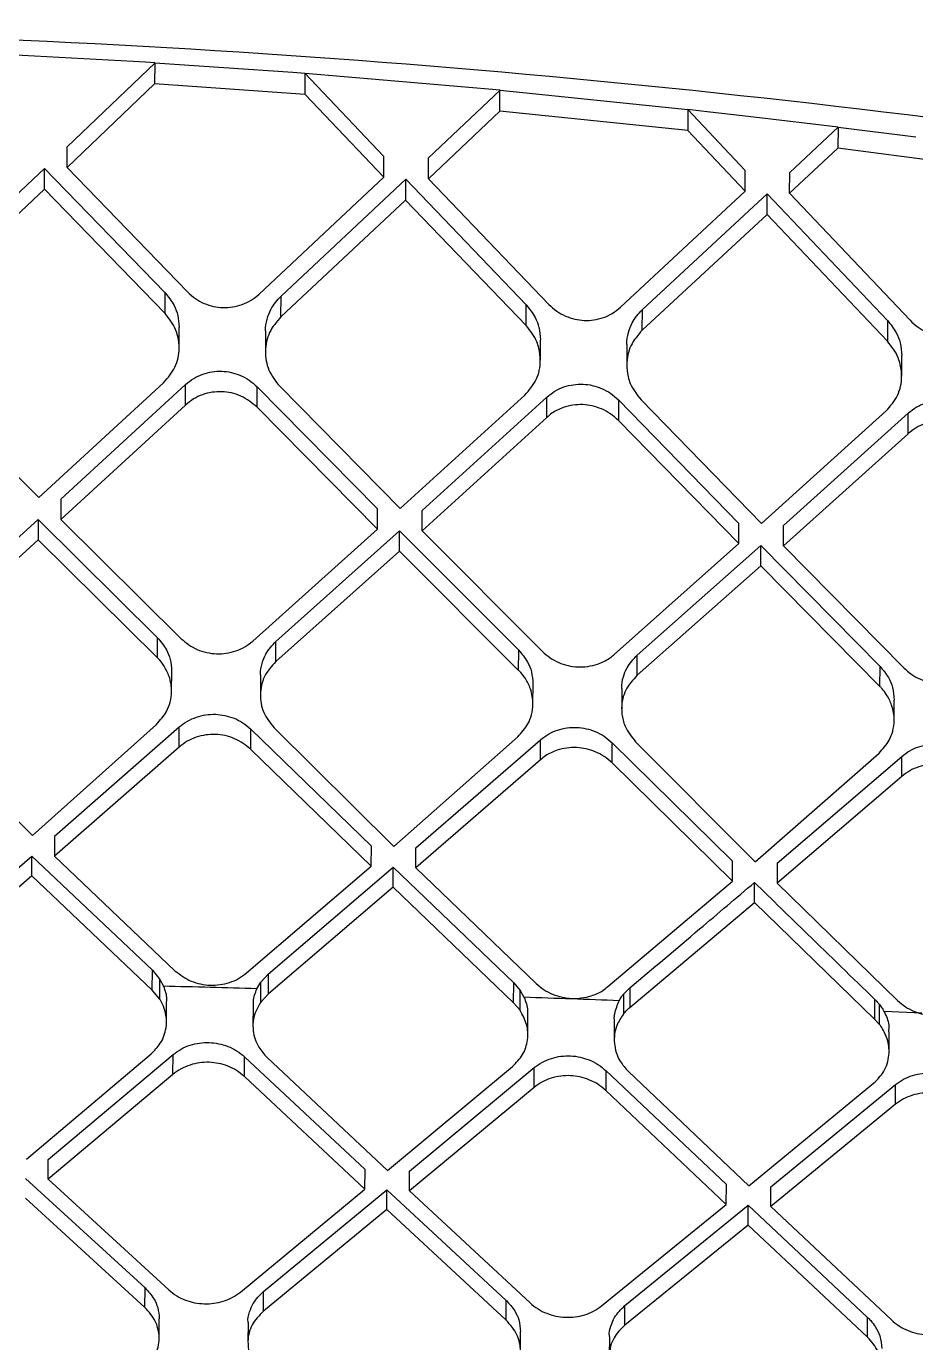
# Model space of a CAD drawing. Extents: x 943 to 1030, y 781 to 934.
# Drawn here: x 1009.743 to 1010.622, y 879.539 to 880.84 of the extents above; entities that cross this region are included whole.
import ezdxf

# ---------------------------------------------------------------- set-up
doc = ezdxf.new("R2010")
doc.units = 0
doc.header["$MEASUREMENT"] = 0
doc.layers.add('1', color=4, linetype='Continuous')

# ---------------------------------------------------------------- blocks, each defined once
blk = doc.blocks.new('AIRA')
at = {"layer": '1', "color": 3, "linetype": 'Continuous', "lineweight": 25}
for p, q in [((66.5302, 77.6468), (66.6836, 77.6386)), ((66.6062, 77.5547), (66.693, 77.6377)), ((66.6836, 77.6386), (66.6929, 77.638)), ((66.6927, 77.6375), (66.6926, 77.6169)), ((66.6929, 77.6377), (66.829, 77.6283)), ((66.6926, 77.6169), (66.6061, 77.5343)), ((66.8413, 77.6065), (66.6926, 77.6169)), ((66.829, 77.6283), (66.8412, 77.6273)), ((66.8411, 77.6274), (66.9191, 77.5452)), ((66.8412, 77.6276), (67.0339, 77.611)), ((66.8413, 77.6065), (66.8414, 77.6271)), ((66.919, 77.5248), (66.8413, 77.6065)), ((66.9631, 77.5437), (67.034, 77.6108)), ((67.0336, 77.59), (67.0337, 77.6106)), ((67.034, 77.6107), (67.2192, 77.5916)), ((67.2192, 77.5917), (67.276, 77.5312)), ((67.2193, 77.5918), (67.2412, 77.5894)), ((67.2194, 77.5914), (67.2193, 77.5709)), ((67.0336, 77.59), (66.963, 77.5232)), ((67.2193, 77.5709), (67.0336, 77.59)), ((67.2414, 77.5894), (67.2846, 77.5844)), ((67.2846, 77.5844), (67.3678, 77.5743)), ((67.2759, 77.5108), (67.2193, 77.5709)), ((67.32, 77.5293), (67.3679, 77.5742)), ((67.3677, 77.574), (67.3676, 77.5535)), ((67.3678, 77.5741), (67.4445, 77.5644)), ((66.6061, 77.5343), (66.6062, 77.5547)), ((67.3676, 77.5534), (67.3199, 77.5088)), ((67.6067, 77.5216), (67.3676, 77.5535)), ((66.919, 77.5248), (66.9191, 77.5452)), ((66.963, 77.5232), (66.9631, 77.5437)), ((66.4606, 77.4169), (66.5838, 77.5334)), ((66.5837, 77.513), (66.5838, 77.5334)), ((66.5838, 77.5334), (66.7028, 77.4107)), ((66.6061, 77.5343), (66.7251, 77.4113)), ((67.2759, 77.5108), (67.276, 77.5312)), ((67.3199, 77.5088), (67.32, 77.5293)), ((66.5837, 77.513), (66.4605, 77.3966)), ((66.7027, 77.3904), (66.5837, 77.513)), ((66.7958, 77.4092), (66.919, 77.5248)), ((66.8175, 77.4072), (66.9407, 77.5226)), ((66.9407, 77.5226), (67.0597, 77.3986)), ((66.9407, 77.5021), (66.9407, 77.5226)), ((66.963, 77.5232), (67.082, 77.399)), ((66.9406, 77.5021), (66.8174, 77.3869)), ((67.0596, 77.3783), (66.9406, 77.5021)), ((67.1527, 77.3962), (67.276, 77.5108)), ((67.1744, 77.394), (67.2976, 77.5084)), ((67.2976, 77.5084), (67.4166, 77.3831)), ((67.2976, 77.4879), (67.2977, 77.5083)), ((67.3199, 77.5088), (67.4389, 77.3833)), ((67.2976, 77.4879), (67.1743, 77.3737)), ((67.4165, 77.3628), (67.2976, 77.4879)), ((66.7028, 77.4107), (66.7027, 77.3904)), ((66.8174, 77.3869), (66.8175, 77.4072)), ((67.0596, 77.3783), (67.0597, 77.3986)), ((67.1743, 77.3737), (67.1744, 77.394)), ((67.4166, 77.3831), (67.4165, 77.3628)), ((66.7167, 77.3562), (66.7168, 77.3764)), ((66.8022, 77.3725), (66.8021, 77.3523)), ((67.0737, 77.3439), (67.0738, 77.3641)), ((67.1591, 77.3594), (67.159, 77.3391)), ((67.4306, 77.3281), (67.4307, 77.3484)), ((66.4592, 77.3278), (66.5782, 77.2083)), ((66.5782, 77.2083), (66.7015, 77.3216)), ((66.5999, 77.2068), (66.7232, 77.3198)), ((66.7231, 77.2996), (66.7232, 77.3198)), ((66.7938, 77.2975), (66.7939, 77.3177)), ((66.7939, 77.3177), (66.9129, 77.1972)), ((66.8162, 77.3181), (66.9351, 77.1973)), ((66.9352, 77.1973), (67.0584, 77.3094)), ((66.9569, 77.1956), (67.0801, 77.3074)), ((67.08, 77.2872), (67.0801, 77.3074)), ((67.1508, 77.3046), (67.1507, 77.2844)), ((67.1508, 77.3046), (67.2698, 77.1827)), ((67.1731, 77.3048), (67.2921, 77.1827)), ((66.7231, 77.2996), (66.5998, 77.1867)), ((66.9128, 77.1771), (66.7938, 77.2975)), ((67.2921, 77.1827), (67.4153, 77.2938)), ((67.3138, 77.1807), (67.437, 77.2916)), ((67.4369, 77.2713), (67.437, 77.2916)), ((67.08, 77.2872), (66.9568, 77.1755)), ((67.2697, 77.1627), (67.1507, 77.2844)), ((67.4369, 77.2713), (67.3137, 77.1606)), ((66.5999, 77.2068), (66.5998, 77.1867)), ((66.9128, 77.1771), (66.9129, 77.1971)), ((66.9568, 77.1755), (66.9569, 77.1956)), ((66.4555, 77.076), (66.5776, 77.1864)), ((66.5776, 77.1864), (66.5775, 77.1664)), ((66.5776, 77.1864), (66.6954, 77.0698)), ((66.5998, 77.1867), (66.7188, 77.0687)), ((66.7895, 77.0665), (66.9128, 77.1771)), ((66.8124, 77.0662), (66.9345, 77.1754)), ((66.9344, 77.1553), (66.9345, 77.1754)), ((66.9345, 77.1754), (67.0523, 77.0575)), ((66.9568, 77.1755), (67.0758, 77.0562)), ((67.2697, 77.1627), (67.2698, 77.1827)), ((67.3137, 77.1606), (67.3138, 77.1807)), ((66.5775, 77.1664), (66.4554, 77.0561)), ((66.6953, 77.0499), (66.5775, 77.1664)), ((67.1465, 77.0532), (67.2697, 77.1627)), ((66.9344, 77.1553), (66.8123, 77.0462)), ((67.0522, 77.0375), (66.9344, 77.1553)), ((67.1693, 77.0526), (67.2914, 77.1608)), ((67.2913, 77.1407), (67.2914, 77.1607)), ((67.2914, 77.1608), (67.4092, 77.0415)), ((67.3137, 77.1606), (67.4327, 77.0399)), ((67.2913, 77.1407), (67.1693, 77.0327)), ((67.4091, 77.0215), (67.2913, 77.1407)), ((66.6953, 77.0499), (66.6954, 77.0698)), ((66.8123, 77.0462), (66.8124, 77.0662)), ((67.0522, 77.0375), (67.0523, 77.0575)), ((67.1693, 77.0327), (67.1693, 77.0526)), ((66.7094, 77.017), (66.7095, 77.0369)), ((66.7972, 77.033), (66.7971, 77.0131)), ((67.4091, 77.0215), (67.4092, 77.0415)), ((67.0663, 77.0045), (67.0664, 77.0244)), ((67.1541, 77.0195), (67.154, 76.9996)), ((67.4232, 76.9883), (67.4233, 77.0082)), ((66.4539, 76.9904), (66.572, 76.8745)), ((66.572, 76.8745), (66.6944, 76.9842)), ((66.5937, 76.8736), (66.717, 76.9816)), ((66.7169, 76.9617), (66.717, 76.9816)), ((66.7876, 76.9794), (66.9067, 76.8638)), ((66.7876, 76.9596), (66.7877, 76.9794)), ((66.8108, 76.9806), (66.9289, 76.8634)), ((66.929, 76.8634), (67.0514, 76.9719)), ((66.9507, 76.8622), (67.0739, 76.969)), ((67.0738, 76.9491), (67.0739, 76.969)), ((67.1445, 76.9462), (67.1446, 76.966)), ((67.1446, 76.966), (67.2636, 76.8491)), ((67.1677, 76.967), (67.2859, 76.8484)), ((66.7169, 76.9617), (66.5936, 76.8539)), ((66.9066, 76.8441), (66.7876, 76.9595)), ((67.2859, 76.8484), (67.4083, 76.9558)), ((67.0738, 76.9491), (66.9506, 76.8425)), ((67.2635, 76.8294), (67.1445, 76.9462)), ((67.3076, 76.847), (67.4308, 76.9526)), ((67.4307, 76.9328), (67.4308, 76.9526)), ((67.4307, 76.9328), (67.3075, 76.8273)), ((66.5937, 76.8736), (66.5936, 76.8539)), ((66.9066, 76.8441), (66.9067, 76.8638)), ((66.9506, 76.8425), (66.9507, 76.8622)), ((66.4482, 76.7476), (66.5714, 76.8541)), ((66.5713, 76.8344), (66.5714, 76.8541)), ((66.5714, 76.8541), (66.6904, 76.7413)), ((66.5936, 76.8539), (66.7127, 76.7408)), ((67.2635, 76.8294), (67.2636, 76.8491)), ((66.7834, 76.7386), (66.9066, 76.8441)), ((66.8051, 76.7377), (66.9283, 76.843)), ((66.9282, 76.8232), (66.9283, 76.8429)), ((66.9283, 76.843), (67.0473, 76.7288)), ((66.9506, 76.8425), (67.0696, 76.7281)), ((67.3076, 76.847), (67.3075, 76.8273)), ((66.5713, 76.8344), (66.4481, 76.728)), ((66.6903, 76.7217), (66.5713, 76.8344)), ((66.9282, 76.8232), (66.805, 76.7181)), ((67.0472, 76.7092), (66.9282, 76.8232)), ((67.1403, 76.7251), (67.2635, 76.8294)), ((67.2851, 76.8082), (67.2852, 76.828)), ((67.3075, 76.8273), (67.4265, 76.7114)), ((67.1619, 76.7044), (67.2851, 76.8082)), ((67.2851, 76.8082), (67.4041, 76.6928)), ((66.6903, 76.7217), (66.6904, 76.7413)), ((66.6904, 76.7413), (66.6979, 76.7322)), ((66.6978, 76.7127), (66.6979, 76.7322)), ((66.6979, 76.7322), (66.7013, 76.7255)), ((66.7975, 76.7295), (66.8051, 76.7377)), ((66.805, 76.7181), (66.8051, 76.7377)), ((66.6978, 76.7127), (66.6903, 76.7217)), ((66.7937, 76.723), (66.7975, 76.7295)), ((66.7974, 76.7099), (66.7975, 76.7295)), ((67.0472, 76.7092), (67.0473, 76.7288)), ((67.0473, 76.7288), (67.0537, 76.7214)), ((67.0536, 76.7018), (67.0537, 76.7214)), ((67.0537, 76.7214), (67.0575, 76.7146)), ((67.1558, 76.7177), (67.162, 76.724)), ((67.162, 76.724), (67.1619, 76.7044)), ((66.7043, 76.6903), (66.7044, 76.7099)), ((66.7898, 76.706), (66.7897, 76.6864)), ((66.805, 76.7181), (66.7974, 76.7099)), ((67.0536, 76.7018), (67.0472, 76.7092)), ((67.1558, 76.7177), (67.1557, 76.6981)), ((67.4041, 76.6928), (67.4042, 76.7124)), ((67.4086, 76.6878), (67.4087, 76.7074)), ((67.0613, 76.6776), (67.0613, 76.6972)), ((67.4506, 76.6989), (67.4132, 76.7006)), ((67.1467, 76.6924), (67.1466, 76.6727)), ((67.4086, 76.6878), (67.4041, 76.6928)), ((67.4182, 76.661), (67.4182, 76.6806)), ((66.5659, 76.5548), (66.6891, 76.6586)), ((66.5876, 76.5543), (66.7108, 76.6579)), ((66.7107, 76.6384), (66.7108, 76.6579)), ((66.7814, 76.6362), (66.7815, 76.6557)), ((66.7815, 76.6557), (66.9005, 76.5445)), ((66.8038, 76.655), (66.9228, 76.5435)), ((66.9228, 76.5435), (67.046, 76.6461)), ((66.9445, 76.5428), (67.0677, 76.6451)), ((67.0676, 76.6256), (67.0677, 76.6451)), ((67.1384, 76.6421), (67.1383, 76.6226)), ((67.1384, 76.6421), (67.2574, 76.5295)), ((67.1607, 76.6412), (67.2797, 76.5283)), ((66.7107, 76.6384), (66.5875, 76.5349)), ((66.9004, 76.525), (66.7814, 76.6362)), ((67.2797, 76.5283), (67.4029, 76.6296)), ((67.3014, 76.5274), (67.4246, 76.6284)), ((67.4245, 76.6089), (67.4246, 76.6284)), ((67.0676, 76.6256), (66.9444, 76.5234)), ((67.2573, 76.51), (67.1383, 76.6226)), ((67.4245, 76.6089), (67.3013, 76.5079)), ((66.5875, 76.5349), (66.5876, 76.5543)), ((66.9004, 76.525), (66.9005, 76.5445)), ((66.9444, 76.5234), (66.9445, 76.5428)), ((66.5652, 76.5356), (66.6831, 76.4276)), ((66.5875, 76.5349), (66.7066, 76.4256)), ((66.7773, 76.4234), (66.9004, 76.525)), ((66.8001, 76.4239), (66.9221, 76.5243)), ((66.9221, 76.5243), (67.04, 76.415)), ((66.9221, 76.5049), (66.9221, 76.5243)), ((67.2573, 76.51), (67.2574, 76.5295)), ((67.3013, 76.5079), (67.3014, 76.5274)), ((66.683, 76.4082), (66.5651, 76.5161)), ((66.9444, 76.5234), (67.0635, 76.4127)), ((66.9221, 76.5049), (66.8001, 76.4045)), ((67.04, 76.3956), (66.9221, 76.5049)), ((67.1342, 76.4097), (67.2573, 76.51)), ((67.1571, 76.41), (67.2791, 76.5091)), ((67.279, 76.4896), (67.2791, 76.5091)), ((67.2791, 76.5091), (67.3969, 76.3984)), ((67.3013, 76.5079), (67.4204, 76.3959)), ((67.279, 76.4896), (67.157, 76.3906)), ((67.3969, 76.379), (67.279, 76.4896)), ((66.683, 76.4082), (66.6831, 76.4276)), ((66.8001, 76.4045), (66.8001, 76.4239)), ((67.04, 76.3956), (67.04, 76.415)), ((67.157, 76.3906), (67.1571, 76.41)), ((66.6971, 76.3777), (66.6972, 76.3971)), ((67.3969, 76.379), (67.3969, 76.3984)), ((66.7849, 76.3932), (66.7848, 76.3738)), ((67.054, 76.365), (67.0541, 76.3843)), ((67.1418, 76.3795), (67.1417, 76.3601))]:
    blk.add_line(p, q, dxfattribs=at)
for points, knots in [([(63.2283, 77.3166), (63.4746, 77.3733), (63.9672, 77.4865), (64.7177, 77.5975), (65.4732, 77.6638), (66.2315, 77.6787), (66.9891, 77.6412), (67.7423, 77.5527), (68.4891, 77.4199), (68.9782, 77.2927), (69.2227, 77.2292)], [0, 0, 0, 0, 0.125001, 0.250001, 0.375003, 0.499997, 0.624991, 0.749994, 0.874996, 1, 1, 1, 1]), ([(66.7028, 77.4107), (66.7061, 77.4066), (66.7117, 77.3997), (66.7161, 77.3877), (66.7165, 77.3804), (66.7168, 77.3764)], [0, 0, 0, 0, 0.402941, 0.681742, 1, 1, 1, 1]), ([(66.7251, 77.4113), (66.7276, 77.409), (66.7325, 77.4046), (66.7413, 77.3998), (66.7506, 77.3968), (66.7601, 77.3956), (66.7697, 77.3962), (66.7792, 77.3987), (66.7882, 77.4029), (66.7932, 77.407), (66.7958, 77.4092)], [0, 0, 0, 0, 0.133104, 0.260405, 0.382482, 0.499993, 0.619578, 0.742293, 0.868876, 1, 1, 1, 1]), ([(66.8023, 77.3725), (66.8023, 77.3727), (66.8018, 77.3767), (66.8035, 77.3841), (66.8077, 77.3961), (66.8138, 77.403), (66.8175, 77.4072)], [0, 0, 0, 0, 0.010569, 0.316084, 0.582976, 1, 1, 1, 1]), ([(67.0597, 77.3986), (67.0629, 77.3946), (67.0684, 77.3877), (67.0729, 77.3757), (67.0734, 77.3682), (67.0737, 77.3641)], [0, 0, 0, 0, 0.391719, 0.673916, 1, 1, 1, 1]), ([(67.082, 77.399), (67.0845, 77.3967), (67.0894, 77.3922), (67.0983, 77.3873), (67.1075, 77.3843), (67.117, 77.383), (67.1266, 77.3834), (67.1361, 77.3858), (67.1451, 77.3899), (67.1502, 77.3941), (67.1527, 77.3962)], [0, 0, 0, 0, 0.133741, 0.261336, 0.383342, 0.500401, 0.620486, 0.743281, 0.869552, 1, 1, 1, 1]), ([(66.7015, 77.3216), (66.7057, 77.3266), (66.7142, 77.3365), (66.7175, 77.3533), (66.7161, 77.3659), (66.7123, 77.3781), (66.7068, 77.3853), (66.7027, 77.3904)], [0, 0, 0, 0, 0.24804, 0.499326, 0.657348, 0.751469, 1, 1, 1, 1]), ([(66.8174, 77.3869), (66.8132, 77.3819), (66.8047, 77.3719), (66.801, 77.3528), (66.804, 77.3337), (66.8121, 77.3233), (66.8162, 77.3181)], [0, 0, 0, 0, 0.2483361, 0.4998911, 0.7513329, 1, 1, 1, 1]), ([(67.1592, 77.3594), (67.1592, 77.3596), (67.1587, 77.3635), (67.1604, 77.3709), (67.1645, 77.3829), (67.1706, 77.3898), (67.1744, 77.394)], [0, 0, 0, 0, 0.011465, 0.312505, 0.57774, 1, 1, 1, 1]), ([(67.4166, 77.3831), (67.4197, 77.3792), (67.4252, 77.3724), (67.4298, 77.3604), (67.4303, 77.3526), (67.4306, 77.3484)], [0, 0, 0, 0, 0.378353, 0.664015, 1, 1, 1, 1]), ([(67.4389, 77.3833), (67.4414, 77.3809), (67.4463, 77.3763), (67.4552, 77.3714), (67.4644, 77.3683), (67.4739, 77.3669), (67.4835, 77.3673), (67.493, 77.3696), (67.502, 77.3736), (67.5071, 77.3777), (67.5096, 77.3798)], [0, 0, 0, 0, 0.134399, 0.262276, 0.384172, 0.500713, 0.62123, 0.744098, 0.87011, 1, 1, 1, 1]), ([(67.0584, 77.3094), (67.0626, 77.3144), (67.0711, 77.3243), (67.0744, 77.3413), (67.0729, 77.3539), (67.0691, 77.3661), (67.0637, 77.3731), (67.0596, 77.3783)], [0, 0, 0, 0, 0.247794, 0.499019, 0.666868, 0.751142, 1, 1, 1, 1]), ([(67.1743, 77.3737), (67.1701, 77.3687), (67.1616, 77.3588), (67.1583, 77.3419), (67.1597, 77.3293), (67.1635, 77.3171), (67.169, 77.31), (67.1731, 77.3048)], [0, 0, 0, 0, 0.247852, 0.499093, 0.658602, 0.751264, 1, 1, 1, 1]), ([(67.4153, 77.2938), (67.4195, 77.2987), (67.428, 77.3086), (67.4314, 77.326), (67.4298, 77.3382), (67.4279, 77.3443), (67.4273, 77.3459), (67.4247, 77.3523), (67.4206, 77.3576), (67.4165, 77.3628)], [0, 0, 0, 0, 0.247311, 0.498753, 0.684096, 0.732446, 0.74921, 0.751084, 1, 1, 1, 1]), ([(66.7232, 77.3199), (66.7257, 77.322), (66.7308, 77.3261), (66.7399, 77.3303), (66.7493, 77.3327), (66.7588, 77.3333), (66.7683, 77.3321), (66.7776, 77.3291), (66.7864, 77.3244), (66.7914, 77.32), (66.7939, 77.3177)], [0, 0, 0, 0, 0.131707, 0.258496, 0.380993, 0.499882, 0.61683, 0.738768, 0.866312, 1, 1, 1, 1]), ([(67.0801, 77.3075), (67.0827, 77.3095), (67.0877, 77.3136), (67.0968, 77.3177), (67.1062, 77.32), (67.1158, 77.3205), (67.1252, 77.3192), (67.1344, 77.3162), (67.1433, 77.3114), (67.1483, 77.3069), (67.1508, 77.3046)], [0, 0, 0, 0, 0.131032, 0.257479, 0.379993, 0.499433, 0.615865, 0.737718, 0.86559, 1, 1, 1, 1]), ([(66.7938, 77.2975), (66.7888, 77.3016), (66.7813, 77.3078), (66.7686, 77.3118), (66.7589, 77.313), (66.7492, 77.3125), (66.7398, 77.31), (66.7307, 77.3059), (66.7257, 77.3018), (66.7231, 77.2996)], [0, 0, 0, 0, 0.25078, 0.376366, 0.49946, 0.618567, 0.741219, 0.868156, 1, 1, 1, 1]), ([(67.437, 77.2916), (67.4396, 77.2936), (67.4446, 77.2977), (67.4537, 77.3017), (67.4631, 77.304), (67.4759, 77.3045), (67.4887, 77.3013), (67.5002, 77.2949), (67.5052, 77.2904), (67.5077, 77.288)], [0, 0, 0, 0, 0.130831, 0.257309, 0.380119, 0.500065, 0.736784, 0.864968, 1, 1, 1, 1]), ([(67.1507, 77.2844), (67.1482, 77.2867), (67.1432, 77.2912), (67.1343, 77.296), (67.1251, 77.299), (67.1156, 77.3003), (67.1058, 77.2998), (67.0952, 77.297), (67.0864, 77.293), (67.0816, 77.2887), (67.08, 77.2872)], [0, 0, 0, 0, 0.134426, 0.262284, 0.384085, 0.500423, 0.624367, 0.749625, 0.913562, 1, 1, 1, 1]), ([(67.5076, 77.2678), (67.5051, 77.2701), (67.5001, 77.2747), (67.4886, 77.281), (67.4758, 77.2842), (67.463, 77.2837), (67.4536, 77.2814), (67.4445, 77.2774), (67.4395, 77.2734), (67.4369, 77.2714)], [0, 0, 0, 0, 0.1353, 0.263641, 0.500328, 0.620204, 0.743015, 0.869388, 1, 1, 1, 1]), ([(66.6954, 77.0698), (66.6987, 77.0659), (66.7042, 77.0594), (66.7086, 77.0479), (66.7092, 77.0407), (66.7094, 77.0369)], [0, 0, 0, 0, 0.398854, 0.676201, 1, 1, 1, 1]), ([(66.7188, 77.0687), (66.7238, 77.0647), (66.7314, 77.0587), (66.744, 77.0549), (66.7537, 77.0536), (66.7635, 77.0542), (66.7729, 77.0565), (66.7819, 77.0605), (66.787, 77.0645), (66.7896, 77.0665)], [0, 0, 0, 0, 0.250353, 0.375915, 0.49935, 0.619704, 0.742892, 0.869483, 1, 1, 1, 1]), ([(66.7972, 77.033), (66.7972, 77.0331), (66.7968, 77.037), (66.7985, 77.0441), (66.8027, 77.0556), (66.8087, 77.0622), (66.8124, 77.0662)], [0, 0, 0, 0, 0.01534, 0.317078, 0.581937, 1, 1, 1, 1]), ([(67.0523, 77.0575), (67.0555, 77.0537), (67.061, 77.0471), (67.0655, 77.0357), (67.066, 77.0283), (67.0663, 77.0244)], [0, 0, 0, 0, 0.3844652, 0.6698089, 1, 1, 1, 1]), ([(66.6944, 76.9842), (66.6981, 76.9883), (66.7041, 76.9949), (66.7084, 77.0063), (66.71, 77.018), (66.708, 77.0304), (66.7027, 77.0411), (66.6982, 77.0474), (66.6956, 77.0496), (66.6953, 77.0499)], [0, 0, 0, 0, 0.214893, 0.348615, 0.499685, 0.707212, 0.859881, 0.985522, 1, 1, 1, 1]), ([(66.8123, 77.0462), (66.8081, 77.0415), (66.7997, 77.032), (66.796, 77.0138), (66.7989, 76.9955), (66.8068, 76.9856), (66.8108, 76.9806)], [0, 0, 0, 0, 0.248732, 0.499921, 0.750972, 1, 1, 1, 1]), ([(67.0758, 77.0562), (67.0781, 77.054), (67.0829, 77.0497), (67.0916, 77.0451), (67.1009, 77.042), (67.1107, 77.0407), (67.1206, 77.0411), (67.1315, 77.0438), (67.1399, 77.048), (67.145, 77.0515), (67.1463, 77.053), (67.1465, 77.0532)], [0, 0, 0, 0, 0.127329, 0.252772, 0.376837, 0.500051, 0.624466, 0.74947, 0.923788, 0.989873, 1, 1, 1, 1]), ([(67.1542, 77.0195), (67.1541, 77.0198), (67.1537, 77.0236), (67.1554, 77.0307), (67.1595, 77.0421), (67.1656, 77.0486), (67.1693, 77.0526)], [0, 0, 0, 0, 0.019599, 0.315468, 0.577646, 1, 1, 1, 1]), ([(67.0514, 76.9719), (67.0551, 76.9759), (67.0611, 76.9825), (67.0653, 76.9939), (67.0669, 77.0057), (67.0649, 77.018), (67.0599, 77.0284), (67.0555, 77.0341), (67.0531, 77.0368), (67.0523, 77.0375), (67.0523, 77.0375)], [0, 0, 0, 0, 0.217472, 0.350456, 0.499452, 0.708814, 0.862139, 0.959196, 0.995031, 1, 1, 1, 1]), ([(67.1693, 77.0327), (67.1651, 77.028), (67.1566, 77.0186), (67.1532, 77.0024), (67.1546, 76.9903), (67.1584, 76.9787), (67.1637, 76.972), (67.1677, 76.967)], [0, 0, 0, 0, 0.248317, 0.499224, 0.665218, 0.750961, 1, 1, 1, 1]), ([(67.4092, 77.0415), (67.4122, 77.0379), (67.4176, 77.0314), (67.4223, 77.02), (67.4229, 77.0124), (67.4232, 77.0082)], [0, 0, 0, 0, 0.365899, 0.652972, 1, 1, 1, 1]), ([(67.4327, 77.0399), (67.4352, 77.0377), (67.4401, 77.0332), (67.4516, 77.0271), (67.4645, 77.024), (67.4773, 77.0244), (67.4868, 77.0266), (67.4958, 77.0305), (67.5008, 77.0343), (67.5034, 77.0363)], [0, 0, 0, 0, 0.13418, 0.262129, 0.499858, 0.621345, 0.744794, 0.87082, 1, 1, 1, 1]), ([(67.4083, 76.9558), (67.412, 76.9599), (67.418, 76.9664), (67.4222, 76.9779), (67.4238, 76.9896), (67.4218, 77.002), (67.4167, 77.0124), (67.4123, 77.0182), (67.41, 77.0208), (67.4092, 77.0215), (67.4091, 77.0215)], [0, 0, 0, 0, 0.219539, 0.35193, 0.499263, 0.710367, 0.864325, 0.960887, 0.995581, 1, 1, 1, 1]), ([(66.7169, 76.9816), (66.7195, 76.9836), (66.7246, 76.9876), (66.7336, 76.9915), (66.7431, 76.9938), (66.7558, 76.9946), (66.7686, 76.9918), (66.7802, 76.9859), (66.7851, 76.9816), (66.7877, 76.9794)], [0, 0, 0, 0, 0.131242, 0.258065, 0.380949, 0.500503, 0.738833, 0.8665, 1, 1, 1, 1]), ([(67.0739, 76.969), (67.0764, 76.971), (67.0815, 76.9749), (67.0905, 76.9787), (67.1, 76.981), (67.1127, 76.9816), (67.1255, 76.9786), (67.1371, 76.9726), (67.142, 76.9683), (67.1446, 76.966)], [0, 0, 0, 0, 0.1305221, 0.2570331, 0.380037, 0.5001605, 0.7376825, 0.8656861, 1, 1, 1, 1]), ([(66.7876, 76.9596), (66.7826, 76.9635), (66.775, 76.9694), (66.7624, 76.9733), (66.7527, 76.9745), (66.743, 76.974), (66.7336, 76.9717), (66.7245, 76.9677), (66.7194, 76.9638), (66.7169, 76.9618)], [0, 0, 0, 0, 0.250321, 0.376133, 0.499386, 0.618948, 0.741875, 0.868734, 1, 1, 1, 1]), ([(67.1445, 76.9462), (67.1419, 76.9484), (67.137, 76.9528), (67.1254, 76.9587), (67.1125, 76.9617), (67.0996, 76.9611), (67.089, 76.9585), (67.0802, 76.9546), (67.0754, 76.9505), (67.0738, 76.9491)], [0, 0, 0, 0, 0.134326, 0.262311, 0.499685, 0.623969, 0.749386, 0.915952, 1, 1, 1, 1]), ([(67.4308, 76.9526), (67.4333, 76.9546), (67.4384, 76.9585), (67.4474, 76.9622), (67.4569, 76.9644), (67.4696, 76.9648), (67.4824, 76.9617), (67.4939, 76.9557), (67.4989, 76.9512), (67.5015, 76.949)], [0, 0, 0, 0, 0.1298489, 0.2560766, 0.3792125, 0.4998576, 0.7365734, 0.8648974, 1, 1, 1, 1]), ([(67.5014, 76.9291), (67.4988, 76.9314), (67.4939, 76.9358), (67.4823, 76.9419), (67.4695, 76.945), (67.4568, 76.9445), (67.4473, 76.9424), (67.4383, 76.9386), (67.4332, 76.9347), (67.4307, 76.9328)], [0, 0, 0, 0, 0.135138, 0.263464, 0.500065, 0.620628, 0.743834, 0.870116, 1, 1, 1, 1]), ([(67.162, 76.724), (67.185, 76.7433), (67.2261, 76.7778), (67.2671, 76.8127), (67.2852, 76.828)], [0, 0, 0, 0, 0.56, 1, 1, 1, 1]), ([(67.4042, 76.7124), (67.382, 76.7339), (67.3423, 76.7723), (67.3026, 76.811), (67.2852, 76.828)], [0, 0, 0, 0, 0.56, 1, 1, 1, 1]), ([(66.7127, 76.7408), (66.7177, 76.737), (66.7252, 76.7312), (66.7379, 76.7275), (66.7476, 76.7263), (66.7573, 76.7268), (66.7668, 76.729), (66.7758, 76.7328), (66.7808, 76.7367), (66.7834, 76.7386)], [0, 0, 0, 0, 0.249945, 0.375674, 0.499289, 0.620227, 0.743719, 0.870181, 1, 1, 1, 1]), ([(66.7937, 76.723), (66.7783, 76.7234), (66.7475, 76.7243), (66.7167, 76.7251), (66.7013, 76.7255)], [0, 0, 0, 0, 0.500014, 1, 1, 1, 1]), ([(66.7013, 76.7255), (66.7029, 76.7213), (66.7048, 76.7161), (66.7042, 76.7109), (66.7041, 76.7099)], [0, 0, 0, 0, 0.813584, 1, 1, 1, 1]), ([(66.7903, 76.706), (66.7902, 76.7075), (66.7897, 76.7133), (66.792, 76.7188), (66.7937, 76.723)], [0, 0, 0, 0, 0.251316, 1, 1, 1, 1]), ([(67.0696, 76.7281), (67.0721, 76.7259), (67.0771, 76.7217), (67.0886, 76.7159), (67.1015, 76.713), (67.1144, 76.7136), (67.125, 76.7161), (67.1339, 76.7198), (67.1387, 76.7238), (67.1403, 76.7251)], [0, 0, 0, 0, 0.133119, 0.260712, 0.499433, 0.624278, 0.74944, 0.916395, 1, 1, 1, 1]), ([(66.6891, 76.6586), (66.6924, 76.662), (66.6997, 76.6694), (66.7045, 76.6831), (66.7045, 76.6958), (66.702, 76.7047), (66.6996, 76.7097), (66.6983, 76.7119), (66.6979, 76.7125), (66.6978, 76.7126), (66.6978, 76.7127), (66.6978, 76.7127)], [0, 0, 0, 0, 0.225641, 0.499972, 0.716533, 0.872196, 0.96673, 0.991029, 0.997431, 0.999717, 1, 1, 1, 1]), ([(66.7974, 76.7099), (66.7954, 76.7064), (66.7902, 76.6976), (66.7888, 76.6818), (66.7937, 76.6662), (66.8008, 76.6583), (66.8038, 76.655)], [0, 0, 0, 0, 0.197624, 0.500365, 0.789571, 1, 1, 1, 1]), ([(67.1515, 76.7112), (67.1359, 76.7118), (67.1045, 76.7129), (67.0732, 76.714), (67.0575, 76.7146)], [0, 0, 0, 0, 0.500025, 1, 1, 1, 1]), ([(67.0575, 76.7146), (67.0593, 76.7102), (67.0616, 76.7045), (67.061, 76.6986), (67.0609, 76.6972)], [0, 0, 0, 0, 0.757197, 1, 1, 1, 1]), ([(67.1469, 76.6924), (67.1468, 76.6928), (67.1466, 76.6948), (67.1475, 76.7013), (67.1498, 76.707), (67.1515, 76.7112)], [0, 0, 0, 0, 0.06572, 0.30937, 1, 1, 1, 1]), ([(67.1515, 76.7112), (67.1522, 76.7124), (67.1535, 76.7147), (67.1551, 76.7167), (67.1558, 76.7177)], [0, 0, 0, 0, 0.560006, 1, 1, 1, 1]), ([(67.4087, 76.7074), (67.4079, 76.7084), (67.4065, 76.7101), (67.4049, 76.7117), (67.4042, 76.7124)], [0, 0, 0, 0, 0.560003, 1, 1, 1, 1]), ([(67.4087, 76.7074), (67.4096, 76.7062), (67.4113, 76.704), (67.4126, 76.7016), (67.4132, 76.7006)], [0, 0, 0, 0, 0.559995, 1, 1, 1, 1]), ([(67.4265, 76.7114), (67.429, 76.7093), (67.434, 76.705), (67.4455, 76.6991), (67.4583, 76.696), (67.4711, 76.6964), (67.4806, 76.6985), (67.4896, 76.7021), (67.4946, 76.7058), (67.4972, 76.7077)], [0, 0, 0, 0, 0.133981, 0.261894, 0.499584, 0.621911, 0.745789, 0.871674, 1, 1, 1, 1]), ([(67.046, 76.6461), (67.0497, 76.6499), (67.0572, 76.6575), (67.0618, 76.6724), (67.0612, 76.6879), (67.0561, 76.6972), (67.0536, 76.7018)], [0, 0, 0, 0, 0.248258, 0.498786, 0.750155, 1, 1, 1, 1]), ([(67.1557, 76.6981), (67.1533, 76.6944), (67.1475, 76.6855), (67.1456, 76.6689), (67.1504, 76.6528), (67.1577, 76.6445), (67.1607, 76.6412)], [0, 0, 0, 0, 0.207512, 0.500108, 0.798427, 1, 1, 1, 1]), ([(67.1557, 76.6981), (67.1568, 76.6993), (67.1587, 76.7016), (67.1609, 76.7035), (67.1619, 76.7044)], [0, 0, 0, 0, 0.568695, 1, 1, 1, 1]), ([(67.4132, 76.7006), (67.4153, 76.6961), (67.4183, 76.6896), (67.4178, 76.6828), (67.4176, 76.6806)], [0, 0, 0, 0, 0.681569, 1, 1, 1, 1]), ([(67.4029, 76.6296), (67.4065, 76.6332), (67.4144, 76.6412), (67.4188, 76.6563), (67.4178, 76.67), (67.4141, 76.6794), (67.4109, 76.6847), (67.4093, 76.687), (67.4088, 76.6876), (67.4087, 76.6878), (67.4086, 76.6878), (67.4086, 76.6878)], [0, 0, 0, 0, 0.2268015, 0.5001807, 0.7158057, 0.8711416, 0.9659256, 0.9905587, 0.9971783, 0.9996505, 1, 1, 1, 1]), ([(66.7108, 76.6579), (66.7134, 76.6599), (66.7184, 76.6637), (66.7275, 76.6675), (66.7369, 76.6696), (66.7496, 76.6703), (66.7624, 76.6676), (66.774, 76.662), (66.779, 76.6578), (66.7815, 76.6557)], [0, 0, 0, 0, 0.130705, 0.257491, 0.380717, 0.500905, 0.739355, 0.866893, 1, 1, 1, 1]), ([(67.0677, 76.6451), (67.0703, 76.647), (67.0754, 76.6508), (67.0844, 76.6545), (67.0939, 76.6566), (67.1066, 76.6571), (67.1194, 76.6542), (67.1309, 76.6485), (67.1359, 76.6443), (67.1384, 76.6421)], [0, 0, 0, 0, 0.130174, 0.256888, 0.380526, 0.501599, 0.738616, 0.866257, 1, 1, 1, 1]), ([(66.7814, 76.6362), (66.7789, 76.6383), (66.7739, 76.6424), (66.7624, 76.6481), (66.7496, 76.6508), (66.7368, 76.6501), (66.7274, 76.6479), (66.7184, 76.6441), (66.7133, 76.6403), (66.7107, 76.6384)], [0, 0, 0, 0, 0.13311, 0.260642, 0.499041, 0.619177, 0.742487, 0.869308, 1, 1, 1, 1]), ([(67.1383, 76.6226), (67.1358, 76.6247), (67.1308, 76.6289), (67.1193, 76.6347), (67.1065, 76.6375), (67.0938, 76.637), (67.0843, 76.6349), (67.0753, 76.6312), (67.0702, 76.6275), (67.0676, 76.6256)], [0, 0, 0, 0, 0.133919, 0.261715, 0.498966, 0.619816, 0.7434, 0.870002, 1, 1, 1, 1]), ([(67.4246, 76.6284), (67.4272, 76.6303), (67.4322, 76.634), (67.4413, 76.6376), (67.4507, 76.6396), (67.4635, 76.64), (67.4762, 76.637), (67.4878, 76.6311), (67.4927, 76.6268), (67.4953, 76.6247)], [0, 0, 0, 0, 0.129319, 0.255659, 0.379424, 0.501113, 0.737157, 0.865229, 1, 1, 1, 1]), ([(67.4952, 76.6051), (67.4927, 76.6073), (67.4877, 76.6115), (67.4761, 76.6174), (67.4634, 76.6204), (67.4507, 76.62), (67.4412, 76.618), (67.4321, 76.6144), (67.4271, 76.6107), (67.4245, 76.6089)], [0, 0, 0, 0, 0.134747, 0.262811, 0.498882, 0.620396, 0.744256, 0.870656, 1, 1, 1, 1]), ([(66.6831, 76.4276), (66.6863, 76.4241), (66.6918, 76.4181), (66.6963, 76.4075), (66.6969, 76.4008), (66.6972, 76.3971)], [0, 0, 0, 0, 0.392263, 0.669708, 1, 1, 1, 1]), ([(66.7066, 76.4256), (66.7091, 76.4235), (66.714, 76.4195), (66.7256, 76.414), (66.7416, 76.4107), (66.7578, 76.413), (66.7696, 76.4178), (66.7747, 76.4215), (66.7773, 76.4234)], [0, 0, 0, 0, 0.132303, 0.259685, 0.499551, 0.743648, 0.870291, 1, 1, 1, 1]), ([(66.785, 76.3932), (66.7849, 76.3934), (66.7845, 76.3969), (66.7862, 76.4034), (66.7903, 76.4141), (66.7964, 76.4202), (66.8001, 76.4239)], [0, 0, 0, 0, 0.013711, 0.311063, 0.574774, 1, 1, 1, 1]), ([(66.6822, 76.3474), (66.6863, 76.3518), (66.6946, 76.3605), (66.6979, 76.3756), (66.6963, 76.3868), (66.6925, 76.3976), (66.6871, 76.4037), (66.683, 76.4082)], [0, 0, 0, 0, 0.249425, 0.499846, 0.666168, 0.750766, 1, 1, 1, 1]), ([(67.0401, 76.415), (67.043, 76.4117), (67.0484, 76.4058), (67.0531, 76.3952), (67.0537, 76.3882), (67.0541, 76.3843)], [0, 0, 0, 0, 0.366014, 0.652086, 1, 1, 1, 1]), ([(67.0635, 76.4127), (67.066, 76.4106), (67.071, 76.4065), (67.0825, 76.4009), (67.0953, 76.3981), (67.1081, 76.3986), (67.1176, 76.4007), (67.1266, 76.4042), (67.1316, 76.4079), (67.1342, 76.4097)], [0, 0, 0, 0, 0.1330052, 0.260492, 0.4987349, 0.6209203, 0.7449706, 0.8712237, 1, 1, 1, 1]), ([(67.1419, 76.3795), (67.1419, 76.3797), (67.1414, 76.3832), (67.1431, 76.3896), (67.1472, 76.4002), (67.1533, 76.4062), (67.1571, 76.41)], [0, 0, 0, 0, 0.018067, 0.308821, 0.569595, 1, 1, 1, 1]), ([(66.8001, 76.4045), (66.7959, 76.4002), (66.7875, 76.3915), (66.7841, 76.3765), (66.7854, 76.3653), (66.7892, 76.3545), (66.7945, 76.3483), (66.7985, 76.3437)], [0, 0, 0, 0, 0.249527, 0.499999, 0.66178, 0.750868, 1, 1, 1, 1]), ([(67.0391, 76.3348), (67.043, 76.3387), (67.0491, 76.345), (67.0531, 76.3556), (67.0547, 76.3671), (67.0519, 76.3818), (67.0439, 76.391), (67.04, 76.3956)], [0, 0, 0, 0, 0.230741, 0.361095, 0.501224, 0.750872, 1, 1, 1, 1]), ([(67.3969, 76.3984), (67.398, 76.3974), (67.4009, 76.3945), (67.4053, 76.3885), (67.4099, 76.3793), (67.4106, 76.3718), (67.411, 76.3676)], [0, 0, 0, 0, 0.120317, 0.32801, 0.622875, 1, 1, 1, 1]), ([(67.4204, 76.3959), (67.4229, 76.3937), (67.4279, 76.3896), (67.4394, 76.3838), (67.4522, 76.3809), (67.465, 76.3813), (67.4745, 76.3832), (67.4835, 76.3867), (67.4885, 76.3902), (67.4911, 76.392)], [0, 0, 0, 0, 0.1339, 0.261659, 0.498544, 0.621599, 0.74596, 0.87198, 1, 1, 1, 1]), ([(67.157, 76.3906), (67.153, 76.3867), (67.1469, 76.3805), (67.1427, 76.3699), (67.141, 76.3583), (67.1436, 76.3437), (67.1515, 76.3344), (67.1554, 76.3298)], [0, 0, 0, 0, 0.229385, 0.360142, 0.501397, 0.750978, 1, 1, 1, 1]), ([(67.396, 76.3182), (67.3999, 76.3221), (67.406, 76.3283), (67.4101, 76.339), (67.4116, 76.3504), (67.4088, 76.3651), (67.4008, 76.3744), (67.3969, 76.379)], [0, 0, 0, 0, 0.232806, 0.3627, 0.501391, 0.750873, 1, 1, 1, 1])]:
    blk.add_open_spline(points, degree=3, knots=knots, dxfattribs=at)

msp = doc.modelspace()

# ---------------------------------------------------------------- block references
at = {"layer": '1'}
msp.add_blockref('AIRA', (943.1775, 803.1658), dxfattribs=at)

doc.saveas('drawing.dxf')
